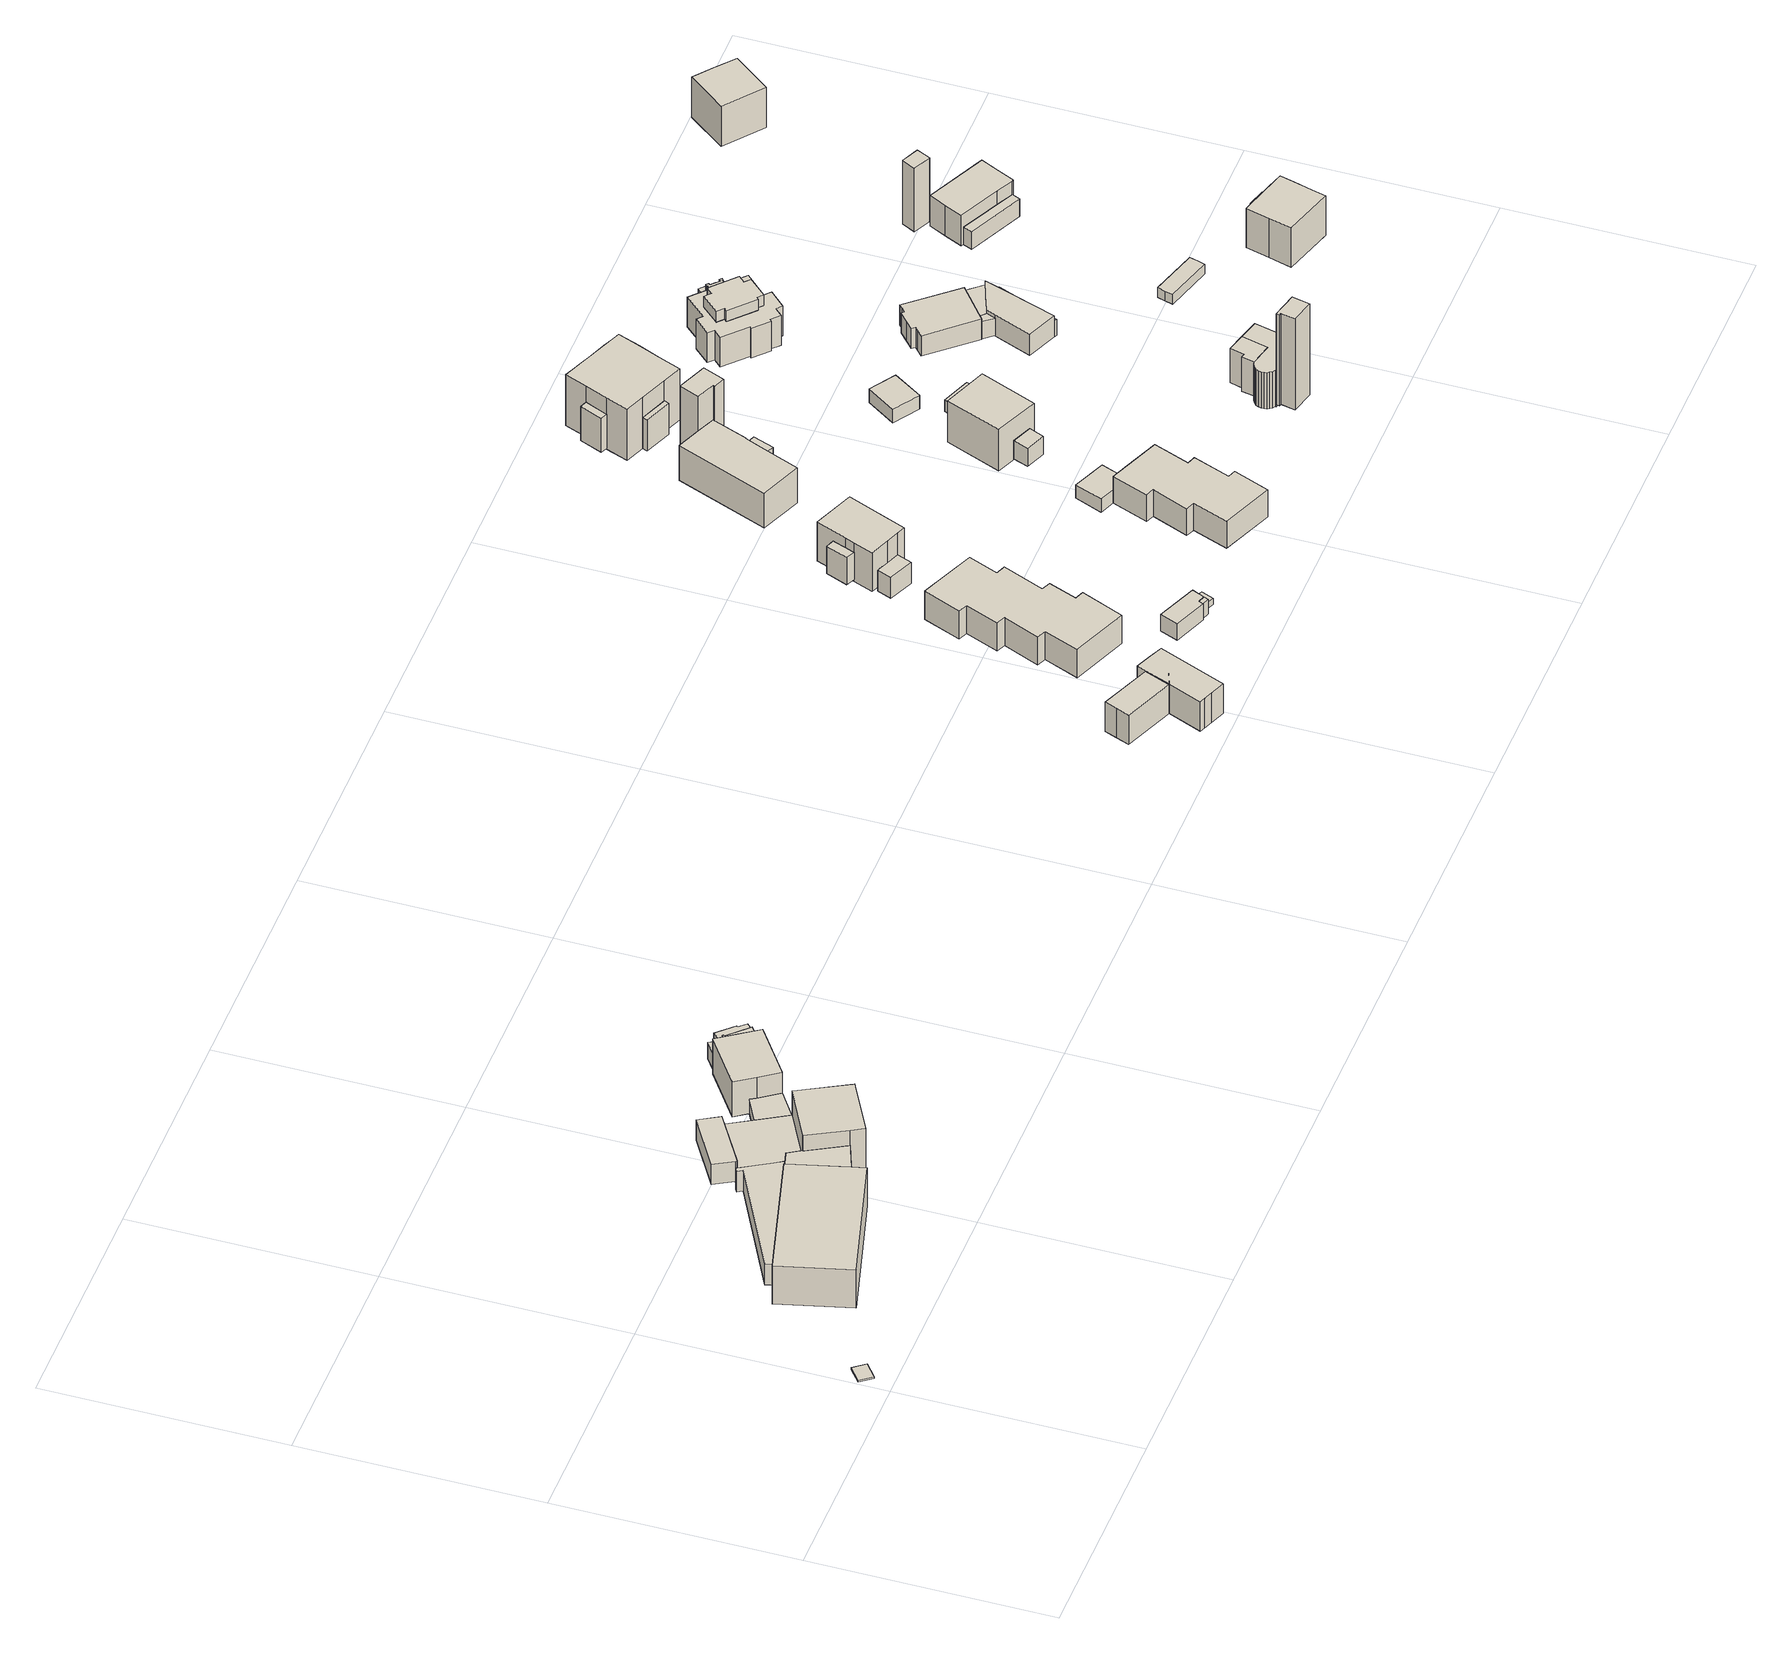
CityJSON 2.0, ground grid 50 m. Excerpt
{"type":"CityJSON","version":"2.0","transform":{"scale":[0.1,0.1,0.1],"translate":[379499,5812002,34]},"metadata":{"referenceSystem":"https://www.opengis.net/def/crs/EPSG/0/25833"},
"CityObjects":{
"building1":{"type":"Building","attributes":{"Gemeindeschluessel":"11000006","BezugspunktDach":"2200","function":"31001_2080","measuredHeight":0.414,"storeysAboveGround":1},"address":[{"country":"Germany","locality":"Berlin","thoroughfareNumber":"136 (5)","thoroughfareName":"Fischerhüttenstraße"}],"geometry":[{"type":"Solid","lod":"1","boundaries":[[[[0,1,2,3]],[[4,5,6,7]],[[4,7,3,2]],[[5,4,2,1]],[[6,5,1,0]],[[7,6,0,3]]]]}]},
"building2":{"type":"Building","attributes":{"name":"Alte Fischerhütte","Gemeindeschluessel":"11000006","function":"31001_2081"},"address":[{"country":"Germany","locality":"Berlin","thoroughfareNumber":"136","thoroughfareName":"Fischerhüttenstraße"}],"children":["building2-1","building2-2","building2-3","building2-4"]},
"building2-1":{"type":"BuildingPart","attributes":{"BezugspunktDach":"2200","measuredHeight":10.01,"storeysAboveGround":2},"parents":["building2"],"geometry":[{"type":"MultiSurface","lod":"1","boundaries":[[[8,9,10,11,12,13]],[[14,15,16,17,18,19]],[[14,19,13,12]],[[15,14,20,21,22,23,12,11]],[[16,15,24,21,25,26,27,11,10]],[[17,16,10,9]],[[18,17,9,8]],[[19,18,8,13]],[[23,22,21,20]],[[27,26,25,21,24]]]}]},
"building2-2":{"type":"BuildingPart","attributes":{"BezugspunktDach":"2200","measuredHeight":5.17,"storeysAboveGround":2},"parents":["building2"],"geometry":[{"type":"Solid","lod":"1","boundaries":[[[[23,22,28,29,30,31,32,33,34,35]],[[36,37,38,39,40,41,42,21,20,43]],[[36,43,35,34]],[[37,36,34,33]],[[38,37,33,32]],[[39,38,32,31]],[[40,39,31,30]],[[41,40,30,29]],[[43,20,23,35]],[[42,41,29,28]],[[42,28,22,21]],[[21,22,23,20]]]]}]},
"building2-3":{"type":"BuildingPart","attributes":{"BezugspunktDach":"2200","measuredHeight":7.53,"storeysAboveGround":2},"parents":["building2"],"geometry":[{"type":"MultiSurface","lod":"1","boundaries":[[[26,44,45,46,47,48,27]],[[42,41,49,50,51,25,21]],[[52,28,22,21,27,48]],[[29,28,53,48,47]],[[49,41,47,46]],[[50,49,54,49,50,55]],[[51,50,51,44]],[[25,51,44,26]],[[42,21,22,28,52]],[[41,42,53,28,29]],[[55,50,49,54,46,45]],[[45,44,51,50]],[[21,25,26,27]]]}]},
"building2-4":{"type":"BuildingPart","attributes":{"BezugspunktDach":"2200","measuredHeight":12.27,"storeysAboveGround":2},"parents":["building2"],"geometry":[{"type":"MultiSurface","lod":"1","boundaries":[[[56,57,58,59,60,61,62,63]],[[49,64,65,66,67,68,51,50]],[[46,45,63,62]],[[64,49,62,61]],[[65,64,61,60]],[[66,65,60,59]],[[67,66,59,58]],[[68,67,58,57]],[[51,68,57,56]],[[45,44,69,56,63]],[[70,49,50,71,45,46]],[[50,51,69,44,45]]]}]},
"building3":{"type":"Building","attributes":{"Gemeindeschluessel":"11000006","BezugspunktDach":"2200","function":"31001_2463","measuredHeight":4.97,"storeysAboveGround":1},"address":[{"country":"Germany","locality":"Berlin","thoroughfareNumber":"136 (3)","thoroughfareName":"Fischerhüttenstraße"}],"geometry":[{"type":"Solid","lod":"1","boundaries":[[[[72,73,74,75,76]],[[77,78,79,80,81]],[[77,81,76,75]],[[78,77,75,74]],[[79,78,74,73]],[[80,79,73,72]],[[81,80,72,76]]]]}]},
"building4":{"type":"Building","attributes":{"Gemeindeschluessel":"11000006","function":"31001_2081"},"address":[{"country":"Germany","locality":"Berlin","thoroughfareNumber":"136 (2)","thoroughfareName":"Fischerhüttenstraße"}],"children":["building4-1","building4-2","building4-3","building4-4"]},
"building4-1":{"type":"BuildingPart","attributes":{"BezugspunktDach":"2200","measuredHeight":9.28,"storeysAboveGround":2},"parents":["building4"],"geometry":[{"type":"MultiSurface","lod":"1","boundaries":[[[82,83,84,85,86,87,88]],[[89,90,91,92,93,94,95]],[[89,95,88,87]],[[96,97,87,86]],[[90,89,98,99]],[[100,101,96,86,85]],[[91,90,99,102]],[[92,91,85,84]],[[93,92,84,83]],[[103,104,83,82]],[[95,105,106,103,94,82,88]],[[99,98,97,96]],[[102,99,96,101,100]],[[94,93,104,103]],[[94,103,106,105]]]}]},
"building4-2":{"type":"BuildingPart","attributes":{"BezugspunktDach":"2200","measuredHeight":4.69,"storeysAboveGround":2},"parents":["building4"],"geometry":[{"type":"MultiSurface","lod":"1","boundaries":[[[107,108,109,110,111,112]],[[113,114,115,116,117,118]],[[113,118,112,111]],[[114,113,111,110]],[[119,120,110,109]],[[116,115,109,108]],[[117,116,108,107]],[[118,117,107,112]],[[115,114,120,119]]]}]},
"building4-3":{"type":"BuildingPart","attributes":{"BezugspunktDach":"2200","measuredHeight":3.62,"storeysAboveGround":2},"parents":["building4"],"geometry":[{"type":"MultiSurface","lod":"1","boundaries":[[[119,121,104,106,120]],[[105,93,122,115,114]],[[105,114,120,106]],[[122,93,104,121]],[[115,122,121,119]],[[93,94,103,104,123]],[[105,106,103,94]],[[114,115,119,120]]]}]},
"building4-4":{"type":"BuildingPart","attributes":{"BezugspunktDach":"2200","measuredHeight":4.06,"storeysAboveGround":2},"parents":["building4"],"geometry":[{"type":"MultiSurface","lod":"1","boundaries":[[[101,124,125,126,127,128,129,97]],[[130,131,132,133,134,135,102,98]],[[130,98,97,129]],[[131,130,129,128]],[[132,131,128,127]],[[133,132,127,126]],[[134,133,126,125]],[[135,134,125,124]],[[102,135,124,101]],[[99,96,97,98]],[[102,101,96,99]]]}]},
"building5":{"type":"Building","attributes":{"Gemeindeschluessel":"11000006","BezugspunktDach":"2200","function":"31001_2463","measuredHeight":2.34,"storeysAboveGround":1},"address":[{"country":"Germany","locality":"Berlin","thoroughfareNumber":"136 (1)","thoroughfareName":"Fischerhüttenstraße"}],"geometry":[{"type":"Solid","lod":"1","boundaries":[[[[136,137,138,139,140,141,142,143,144,145]],[[146,147,148,149,150,151,152,153,154,155]],[[146,155,145,144]],[[147,146,144,143]],[[148,147,143,142]],[[149,148,142,141]],[[150,149,141,140]],[[151,150,140,139]],[[152,151,139,138]],[[153,152,138,137]],[[154,153,137,136]],[[155,154,136,145]]]]}]},
"building6":{"type":"Building","attributes":{"Gemeindeschluessel":"11000006","function":"31001_1010"},"address":[{"country":"Germany","locality":"Berlin","thoroughfareNumber":"39","thoroughfareName":"Elvirasteig"}],"children":["building6-1","building6-2"]},
"building6-1":{"type":"BuildingPart","attributes":{"BezugspunktDach":"2200","measuredHeight":8.63,"storeysAboveGround":2},"parents":["building6"],"geometry":[{"type":"Solid","lod":"1","boundaries":[[[[156,157,158,159,160,161,162,163,164,165]],[[166,167,168,169,170,171,172,173,174,175]],[[166,175,165,164]],[[167,166,164,163]],[[168,167,163,162]],[[169,168,162,161]],[[170,169,161,160]],[[171,170,160,159]],[[172,171,159,158]],[[173,172,158,157]],[[174,173,157,156]],[[175,174,156,165]]]]}]},
"building6-2":{"type":"BuildingPart","attributes":{"BezugspunktDach":"2200","measuredHeight":8.43,"storeysAboveGround":2},"parents":["building6"],"geometry":[{"type":"Solid","lod":"1","boundaries":[[[[176,177,178,179,180,181]],[[182,183,168,184,167,185]],[[182,185,181,180]],[[183,182,180,179]],[[168,183,179,178]],[[184,168,178,177]],[[167,184,177,176]],[[185,167,176,181]]]]}]},
"building7":{"type":"Building","attributes":{"Gemeindeschluessel":"11000006","BezugspunktDach":"2200","function":"31001_1010","measuredHeight":6.96,"storeysAboveGround":2},"address":[{"country":"Germany","locality":"Berlin","thoroughfareNumber":"41, 41A","thoroughfareName":"Elvirasteig"}],"geometry":[{"type":"Solid","lod":"1","boundaries":[[[[186,187,188,189,190,191,192,193,194,195,196,197,198,199,200,201]],[[202,203,204,205,206,207,208,209,210,211,212,213,214,215,216,217]],[[202,217,201,200]],[[203,202,200,199]],[[204,203,199,198]],[[205,204,198,197]],[[206,205,197,196]],[[207,206,196,195]],[[208,207,195,194]],[[209,208,194,193]],[[210,209,193,192]],[[211,210,192,191]],[[212,211,191,190]],[[213,212,190,189]],[[214,213,189,188]],[[215,214,188,187]],[[216,215,187,186]],[[217,216,186,201]]]]}]},
"building8":{"type":"Building","attributes":{"Gemeindeschluessel":"11000006","BezugspunktDach":"2200","function":"31001_2460","measuredHeight":3.94,"storeysAboveGround":1},"address":[{"country":"Germany","locality":"Berlin","thoroughfareNumber":"19 (1)","thoroughfareName":"Schillerstraße"}],"geometry":[{"type":"Solid","lod":"1","boundaries":[[[[218,219,220,221,222,223]],[[224,225,226,227,228,229]],[[224,229,223,222]],[[225,224,222,221]],[[226,225,221,220]],[[227,226,220,219]],[[228,227,219,218]],[[229,228,218,223]]]]}]},
"building9":{"type":"Building","attributes":{"Gemeindeschluessel":"11000006","BezugspunktDach":"2200","function":"51009_1610","measuredHeight":3.6,"storeysAboveGround":0},"address":[{"country":"Germany","locality":"Berlin"}],"geometry":[{"type":"Solid","lod":"1","boundaries":[[[[230,220,219,218]],[[231,232,233,234]],[[231,234,218,219]],[[232,231,219,220]],[[233,232,220,230]],[[234,233,230,218]]]]}]},
"building10":{"type":"Building","attributes":{"Gemeindeschluessel":"11000006","BezugspunktDach":"2200","function":"31001_1000","measuredHeight":1.55,"storeysAboveGround":1},"address":[{"country":"Germany","locality":"Berlin","thoroughfareNumber":"19 (2)","thoroughfareName":"Schillerstraße"}],"geometry":[{"type":"Solid","lod":"1","boundaries":[[[[235,236,237,238]],[[239,240,241,232]],[[239,232,238,237]],[[240,239,237,236]],[[241,240,236,235]],[[232,241,235,238]]]]}]},
"building11":{"type":"Building","attributes":{"Gemeindeschluessel":"11000006","BezugspunktDach":"2200","function":"31001_2463","measuredHeight":5.23,"storeysAboveGround":1},"address":[{"country":"Germany","locality":"Berlin","thoroughfareNumber":"45 (1)","thoroughfareName":"Elvirasteig"}],"geometry":[{"type":"Solid","lod":"1","boundaries":[[[[242,243,244,245]],[[246,247,248,249]],[[246,249,245,244]],[[247,246,244,243]],[[248,247,243,242]],[[249,248,242,245]]]]}]},
"building12":{"type":"Building","attributes":{"Gemeindeschluessel":"11000006","function":"31001_1010"},"address":[{"country":"Germany","locality":"Berlin","thoroughfareNumber":"45","thoroughfareName":"Elvirasteig"}],"children":["building12-1","building12-2","building12-3"]},
"building12-1":{"type":"BuildingPart","attributes":{"BezugspunktDach":"2200","measuredHeight":11.72,"storeysAboveGround":3},"parents":["building12"],"geometry":[{"type":"MultiSurface","lod":"1","boundaries":[[[250,251,252,253,254,255,256,257]],[[258,259,260,261,262,263,264,265]],[[258,265,257,256]],[[266,267,256,255]],[[259,258,268,269]],[[260,259,269,270,271,266,255,254]],[[261,260,254,253]],[[262,261,253,252],[272,273,274,275]],[[263,262,252,251]],[[264,263,251,250]],[[265,264,250,257]],[[269,268,267,266]],[[266,271,270,269]],[[274,273,272,275]]]}]},
"building12-2":{"type":"BuildingPart","attributes":{"BezugspunktDach":"2200","measuredHeight":4.1,"storeysAboveGround":3},"parents":["building12"],"geometry":[{"type":"Solid","lod":"1","boundaries":[[[[276,277,275,274]],[[272,278,279,273]],[[278,272,275,277]],[[279,278,277,276]],[[273,279,276,274]],[[272,273,274,275]]]]}]},
"building12-3":{"type":"BuildingPart","attributes":{"BezugspunktDach":"2200","measuredHeight":6.73,"storeysAboveGround":3},"parents":["building12"],"geometry":[{"type":"MultiSurface","lod":"1","boundaries":[[[267,271,280,281]],[[282,270,268,283]],[[282,283,281,280]],[[270,282,280,271]],[[283,268,267,281]],[[268,269,266,267]],[[270,271,266,269]]]}]},
"building13":{"type":"Building","attributes":{"Gemeindeschluessel":"11000006","BezugspunktDach":"2200","function":"31001_1010","measuredHeight":6.58,"storeysAboveGround":2},"address":[{"country":"Germany","locality":"Berlin","thoroughfareNumber":"43, 43A, 43B","thoroughfareName":"Elvirasteig"}],"geometry":[{"type":"Solid","lod":"1","boundaries":[[[[284,285,286,287,288,289,290,291,292,293,294,295,296]],[[297,298,299,300,301,302,303,304,305,306,307,308,309]],[[297,309,296,295]],[[298,297,295,294]],[[299,298,294,293]],[[300,299,293,292]],[[301,300,292,291]],[[302,301,291,290]],[[303,302,290,289]],[[304,303,289,288]],[[305,304,288,287]],[[306,305,287,286]],[[307,306,286,285]],[[308,307,285,284]],[[309,308,284,296]]]]}]},
"building14":{"type":"Building","attributes":{"Gemeindeschluessel":"11000006","BezugspunktDach":"2200","function":"31001_2463","measuredHeight":3.29,"storeysAboveGround":1},"address":[{"country":"Germany","locality":"Berlin","thoroughfareNumber":"43 (1)","thoroughfareName":"Elvirasteig"}],"geometry":[{"type":"Solid","lod":"1","boundaries":[[[[310,311,312,313,314]],[[315,316,302,301,317]],[[315,317,314,313]],[[316,315,313,312]],[[302,316,312,311]],[[301,302,311,310]],[[317,301,310,314]]]]}]},
"building15":{"type":"Building","attributes":{"Gemeindeschluessel":"11000006","function":"31001_1120"},"address":[{"country":"Germany","locality":"Berlin","thoroughfareNumber":"47, 49","thoroughfareName":"Elvirasteig"}],"children":["building15-1","building15-2"]},
"building15-1":{"type":"BuildingPart","attributes":{"BezugspunktDach":"2200","measuredHeight":9.95,"storeysAboveGround":2},"parents":["building15"],"geometry":[{"type":"MultiSurface","lod":"1","boundaries":[[[318,319,320,321,322,323,324,325,326]],[[327,328,329,330,331,332,333,334,335]],[[327,335,326,325]],[[328,327,325,324]],[[329,328,324,323]],[[330,329,323,322]],[[331,330,322,321]],[[332,331,321,320]],[[336,337,320,319]],[[334,333,319,318]],[[335,334,318,326]],[[333,332,337,336]]]}]},
"building15-2":{"type":"BuildingPart","attributes":{"BezugspunktDach":"2200","measuredHeight":7.36,"storeysAboveGround":2},"parents":["building15"],"geometry":[{"type":"Solid","lod":"1","boundaries":[[[[338,339,340,337,336]],[[332,331,341,342,333]],[[331,332,337,340]],[[341,331,340,339]],[[342,341,339,338]],[[333,342,338,336]],[[332,333,336,337]]]]}]},
"building16":{"type":"Building","attributes":{"Gemeindeschluessel":"11000006","BezugspunktDach":"2200","function":"31001_2463","measuredHeight":17.07,"storeysAboveGround":1},"address":[{"country":"Germany","locality":"Berlin","thoroughfareNumber":"47 (1)","thoroughfareName":"Elvirasteig"}],"geometry":[{"type":"Solid","lod":"1","boundaries":[[[[343,344,345,346,347,348]],[[349,350,351,352,353,354]],[[349,354,348,347]],[[350,349,347,346]],[[351,350,346,345]],[[352,351,345,344]],[[353,352,344,343]],[[354,353,343,348]]]]}]},
"building17":{"type":"Building","attributes":{"Gemeindeschluessel":"11000006","function":"31001_1010"},"address":[{"country":"Germany","locality":"Berlin","thoroughfareNumber":"45A","thoroughfareName":"Elvirasteig"}],"children":["building17-1","building17-2"]},
"building17-1":{"type":"BuildingPart","attributes":{"BezugspunktDach":"2200","measuredHeight":12.72,"storeysAboveGround":3},"parents":["building17"],"geometry":[{"type":"Solid","lod":"1","boundaries":[[[[355,356,357,358,359]],[[360,361,362,363,364]],[[360,364,359,358]],[[361,360,358,357]],[[362,361,357,356]],[[363,362,356,355]],[[364,363,355,359],[365,366,367,368]],[[367,366,365,368]]]]}]},
"building17-2":{"type":"BuildingPart","attributes":{"BezugspunktDach":"2200","measuredHeight":4.54,"storeysAboveGround":3},"parents":["building17"],"geometry":[{"type":"Solid","lod":"1","boundaries":[[[[369,368,367,370]],[[366,365,371,372]],[[366,372,370,367]],[[371,365,368,369]],[[372,371,369,370]],[[365,366,367,368]]]]}]},
"building18":{"type":"Building","attributes":{"Gemeindeschluessel":"11000006","function":"31001_1010"},"address":[{"country":"Germany","locality":"Berlin","thoroughfareNumber":"51","thoroughfareName":"Elvirasteig"}],"children":["building18-1","building18-2","building18-3","building18-4","building18-5","building18-6"]},
"building18-1":{"type":"BuildingPart","attributes":{"BezugspunktDach":"2200","measuredHeight":13.2,"storeysAboveGround":3},"parents":["building18"],"geometry":[{"type":"MultiSurface","lod":"1","boundaries":[[[373,374,375,376,377,378,379,380,381,382,383,384,385,386,387,388]],[[389,390,391,392,393,394,395,396,397,398,399,400,401,402,403,404]],[[389,404,388,387]],[[405,406,387,386]],[[390,389,407,408]],[[391,390,386,385]],[[392,391,385,384]],[[409,410,411,412,413,393,392,384,383]],[[394,393,383,382]],[[395,394,382,381]],[[396,395,381,380]],[[397,396,414,415,416,417,418,380,379]],[[398,397,379,378]],[[399,398,378,377]],[[400,399,377,376],[419,420,421,422]],[[401,400,376,375]],[[402,401,375,374]],[[403,423,424,374,373]],[[404,403,373,388]],[[408,407,406,405]],[[413,412,411,410,409]],[[418,417,416,415,414]],[[421,420,419,422]],[[402,424,423,403]]]}]},
"building18-2":{"type":"BuildingPart","attributes":{"BezugspunktDach":"2200","measuredHeight":7.63,"storeysAboveGround":3},"parents":["building18"],"geometry":[{"type":"MultiSurface","lod":"1","boundaries":[[[425,424,423,426]],[[403,402,427,428]],[[403,428,426,423]],[[403,423,403,402]],[[427,402,424,425]],[[428,427,425,426]],[[402,403,423,424,429]]]}]},
"building18-3":{"type":"BuildingPart","attributes":{"BezugspunktDach":"2200","measuredHeight":6.41,"storeysAboveGround":3},"parents":["building18"],"geometry":[{"type":"MultiSurface","lod":"1","boundaries":[[[430,431,422,421]],[[419,432,433,420]],[[432,419,422,431]],[[433,432,431,430]],[[420,433,430,421]],[[420,434,421,422,419]]]}]},
"building18-4":{"type":"BuildingPart","attributes":{"BezugspunktDach":"2200","measuredHeight":8.23,"storeysAboveGround":3},"parents":["building18"],"geometry":[{"type":"Solid","lod":"1","boundaries":[[[[417,435,436,418]],[[437,438,416,415]],[[437,415,418,436]],[[438,437,436,435]],[[416,438,435,417]],[[415,416,417,418]]]]}]},
"building18-5":{"type":"BuildingPart","attributes":{"BezugspunktDach":"2200","measuredHeight":8.93,"storeysAboveGround":3},"parents":["building18"],"geometry":[{"type":"Solid","lod":"1","boundaries":[[[[409,439,440,410]],[[441,442,412,411]],[[441,411,410,440]],[[442,441,440,439]],[[412,442,439,409]],[[411,412,409,410]]]]}]},
"building18-6":{"type":"BuildingPart","attributes":{"BezugspunktDach":"2200","measuredHeight":8.41,"storeysAboveGround":3},"parents":["building18"],"geometry":[{"type":"MultiSurface","lod":"1","boundaries":[[[406,405,443,444]],[[445,408,407,446]],[[445,446,444,443]],[[408,445,443,405]],[[446,407,406,444]],[[407,408,447,405,406]]]}]},
"building19":{"type":"Building","attributes":{"Gemeindeschluessel":"11000006","BezugspunktDach":"2200","function":"31001_2463","measuredHeight":2.86,"storeysAboveGround":1},"address":[{"country":"Germany","locality":"Berlin","thoroughfareNumber":"45A (1)","thoroughfareName":"Elvirasteig"}],"geometry":[{"type":"Solid","lod":"1","boundaries":[[[[448,449,450,451,452,453]],[[454,455,456,362,361,457]],[[454,457,453,452]],[[455,454,452,451]],[[456,455,451,450]],[[362,456,450,449]],[[361,362,449,448]],[[457,361,448,453]]]]}]},
"building20":{"type":"Building","attributes":{"Gemeindeschluessel":"11000006","BezugspunktDach":"2200","function":"31001_2463","measuredHeight":4.11,"storeysAboveGround":1},"address":[{"country":"Germany","locality":"Berlin","thoroughfareNumber":"45B (1)","thoroughfareName":"Elvirasteig"}],"geometry":[{"type":"Solid","lod":"1","boundaries":[[[[458,459,460,461]],[[462,463,464,465]],[[462,465,461,460]],[[463,462,460,459]],[[464,463,459,458]],[[465,464,458,461]]]]}]},
"building21":{"type":"Building","attributes":{"Gemeindeschluessel":"11000006","BezugspunktDach":"2200","function":"51009_1610","measuredHeight":3.13,"storeysAboveGround":0},"address":[{"country":"Germany","locality":"Berlin"}],"geometry":[{"type":"Solid","lod":"1","boundaries":[[[[466,467,468,469]],[[470,471,472,473]],[[470,473,469,468]],[[471,470,468,467]],[[472,471,467,466]],[[473,472,466,469]]]]}]},
"building22":{"type":"Building","attributes":{"Gemeindeschluessel":"11000006","function":"31001_1010"},"address":[{"country":"Germany","locality":"Berlin","thoroughfareNumber":"10A","thoroughfareName":"Klopstockstraße"}],"children":["building22-1","building22-2","building22-3"]},
"building22-1":{"type":"BuildingPart","attributes":{"BezugspunktDach":"2200","measuredHeight":8.45,"storeysAboveGround":3},"parents":["building22"],"geometry":[{"type":"Solid","lod":"1","boundaries":[[[[474,475,476,477,478,479]],[[480,481,482,483,484,485]],[[480,485,479,478]],[[481,480,478,477]],[[482,481,477,476]],[[483,482,476,475]],[[484,483,475,474]],[[485,484,474,479]]]]}]},
"building22-2":{"type":"BuildingPart","attributes":{"BezugspunktDach":"2200","measuredHeight":22.42,"storeysAboveGround":3},"parents":["building22"],"geometry":[{"type":"MultiSurface","lod":"1","boundaries":[[[486,487,488,489,490,491]],[[492,493,494,495,496,497]],[[492,497,491,490]],[[493,492,490,489]],[[494,493,489,488]],[[495,498,499,500,488,487]],[[496,495,487,486]],[[497,496,486,491]],[[494,500,499,498,495]]]}]},
"building22-3":{"type":"BuildingPart","attributes":{"BezugspunktDach":"2200","measuredHeight":8.89,"storeysAboveGround":3},"parents":["building22"],"geometry":[{"type":"MultiSurface","lod":"1","boundaries":[[[501,502,503,504,505,499,498,506,507,508,475,474,479,509,510,511,512,513,514]],[[515,516,517,518,519,520,521,522,523,524,525,526,527,528,529,530,531,532,533]],[[515,533,514,513]],[[516,515,513,512]],[[517,516,512,511]],[[518,517,511,510]],[[519,518,510,509]],[[520,519,509,479]],[[521,520,485,484]],[[522,521,484,483]],[[523,522,475,508]],[[524,523,508,507]],[[525,524,507,506]],[[526,525,506,498]],[[527,526,495,494]],[[528,527,499,505]],[[529,528,505,504]],[[530,529,504,503]],[[531,530,503,502]],[[532,531,502,501]],[[533,532,501,514]],[[484,485,479,474]],[[483,484,474,475]],[[494,495,498,499]]]}]},
"building23":{"type":"Building","attributes":{"Gemeindeschluessel":"11000006","function":"31001_1010"},"address":[{"country":"Germany","locality":"Berlin","thoroughfareNumber":"53","thoroughfareName":"Elvirasteig"}],"children":["building23-1","building23-2"]},
"building23-1":{"type":"BuildingPart","attributes":{"BezugspunktDach":"2200","measuredHeight":10.74,"storeysAboveGround":3},"parents":["building23"],"geometry":[{"type":"MultiSurface","lod":"1","boundaries":[[[534,535,536,537,538,539,540,541,542,543,544,545]],[[546,547,548,549,550,551,552,553,554,555,556,557]],[[546,558,559,545,544]],[[560,558,544,543]],[[561,560,547,543,542]],[[562,563,561,542,541]],[[550,564,563,549,541,540]],[[565,564,540,539]],[[552,566,565,539,538]],[[567,566,538,537]],[[568,567,537,536]],[[555,569,568,536,535]],[[570,569,555,535,534]],[[557,559,570,556,534,545]],[[557,559,558,546]],[[547,546,558,560]],[[548,547,560,561]],[[549,548,561,563,562]],[[549,563,564,550]],[[551,550,564,565]],[[551,565,566,552]],[[553,552,566,567]],[[554,553,567,568]],[[554,568,569,555]],[[556,555,569,570]],[[556,570,559,557]]]}]},
"building23-2":{"type":"BuildingPart","attributes":{"BezugspunktDach":"2200","measuredHeight":7.28,"storeysAboveGround":3},"parents":["building23"],"geometry":[{"type":"MultiSurface","lod":"1","boundaries":[[[571,572,573,574,575,576,577,578,579,580,581,582,583,584,585,586,587,588,589,590,591,592,593,594,595,596,597,598,599,600],[558,560,561,563,564,565,566,567,568,569,570,559]],[[601,602,603,604,605,606,607,608,609,610,611,612,613,614,615,616,617,618,619,620,621,622,623,624,625,626,627,628,629,630],[631,632,633,634,635,636,637,638,639,640,641,642]],[[601,630,600,599]],[[602,601,599,598]],[[603,602,598,597]],[[604,603,597,596]],[[605,604,596,595]],[[606,605,595,594]],[[607,606,594,593]],[[608,607,593,592]],[[609,608,592,591]],[[610,609,591,590]],[[611,610,590,589]],[[612,611,589,588]],[[613,612,588,587]],[[614,613,587,586]],[[615,614,586,585]],[[616,615,585,584]],[[617,616,584,583]],[[618,617,583,582]],[[619,618,582,581]],[[620,619,581,580]],[[621,620,580,579]],[[622,621,579,578]],[[623,622,578,577]],[[624,623,577,576]],[[625,624,576,575]],[[626,625,575,574]],[[627,626,574,573]],[[628,627,573,572]],[[629,628,572,571]],[[630,629,571,600]],[[631,642,557,556]],[[632,631,570,556,555,569]],[[633,632,555,554,568]],[[634,633,643,554,553]],[[635,634,553,552]],[[636,635,644,552,551,565]],[[637,636,565,551,550]],[[638,637,645,550,549,563]],[[639,638,563,549,548,561]],[[640,639,646,548,547,560]],[[641,640,547,546]],[[642,641,546,557]],[[556,557,559,570]],[[569,555,556,570]],[[569,568,554,555]],[[553,554,643,568,567]],[[552,553,567,566]],[[566,565,551,552,644]],[[550,551,565,564]],[[564,563,549,550,645]],[[561,548,549,563]],[[561,560,547,548,646]],[[546,547,560,558]],[[557,546,558,559,647]]]}]},
"building24":{"type":"Building","attributes":{"Gemeindeschluessel":"11000006","BezugspunktDach":"2200","function":"51009_1610","measuredHeight":4.28,"storeysAboveGround":0},"address":[{"country":"Germany","locality":"Berlin"}],"geometry":[{"type":"Solid","lod":"1","boundaries":[[[[648,649,650,651]],[[652,653,654,655]],[[652,655,651,650]],[[653,652,650,649]],[[654,653,649,648]],[[655,654,648,651]]]]}]},
"building25":{"type":"Building","attributes":{"Gemeindeschluessel":"11000006","function":"31001_1010"},"address":[{"country":"Germany","locality":"Berlin","thoroughfareNumber":"45B","thoroughfareName":"Elvirasteig"}],"children":["building25-1","building25-2","building25-3","building25-4"]},
"building25-1":{"type":"BuildingPart","attributes":{"BezugspunktDach":"2200","measuredHeight":6.16,"storeysAboveGround":2},"parents":["building25"],"geometry":[{"type":"MultiSurface","lod":"1","boundaries":[[[656,657,658,659,660,661,662,663,664,665,666,667,668]],[[669,670,671,672,673,674,675,676,677,678,679,680,681]],[[669,681,668,667]],[[670,669,667,666]],[[671,670,666,665]],[[672,671,665,664]],[[673,672,664,663]],[[674,673,663,662]],[[675,674,662,661]],[[676,675,661,660]],[[677,676,660,659]],[[682,683,677,659,658]],[[684,682,678,658,657]],[[680,679,657,656]],[[681,680,656,668]],[[678,677,683,682]],[[679,678,682,684]]]}]},
"building25-2":{"type":"BuildingPart","attributes":{"BezugspunktDach":"2200","measuredHeight":6.09,"storeysAboveGround":2},"parents":["building25"],"geometry":[{"type":"MultiSurface","lod":"1","boundaries":[[[685,686,687,688,689,690,691]],[[692,693,694,695,696,697,698]],[[692,698,691,690]],[[693,692,690,689]],[[699,700,689,688]],[[701,702,699,694,688,687]],[[696,695,687,686]],[[697,703,704,686,685]],[[698,697,685,691]],[[694,693,700,699]],[[695,694,699,702,701]],[[704,703,697,696]]]}]},
"building25-3":{"type":"BuildingPart","attributes":{"BezugspunktDach":"2200","measuredHeight":4.29,"storeysAboveGround":2},"parents":["building25"],"geometry":[{"type":"MultiSurface","lod":"1","boundaries":[[[700,702,683,684]],[[677,695,693,679]],[[695,677,683,702]],[[679,693,700,684]],[[677,678,682,683]],[[682,678,679,684]],[[700,693,694,699]],[[695,702,699,694]]]}]},
"building25-4":{"type":"BuildingPart","attributes":{"BezugspunktDach":"2200","measuredHeight":3.86,"storeysAboveGround":2},"parents":["building25"],"geometry":[{"type":"Solid","lod":"1","boundaries":[[[[705,706,704,703]],[[696,707,708,697]],[[707,696,704,706]],[[708,707,706,705]],[[697,708,705,703]],[[704,696,697,703]]]]}]},
"building26":{"type":"Building","attributes":{"Gemeindeschluessel":"11000006","BezugspunktDach":"2200","function":"51009_1610","measuredHeight":3.86,"storeysAboveGround":0},"address":[{"country":"Germany","locality":"Berlin"}],"geometry":[{"type":"Solid","lod":"1","boundaries":[[[[709,710,711,712,713,714,715,716,717,718,719,720,721,722,723,724]],[[725,726,727,728,729,730,731,732,733,734,735,736,737,738,739,740]],[[725,740,724,723]],[[726,725,723,722]],[[727,726,722,721]],[[728,727,721,720]],[[729,728,720,719]],[[730,729,719,718]],[[731,730,718,717]],[[732,731,717,716]],[[733,732,716,715]],[[734,733,715,714]],[[735,734,714,713]],[[736,735,713,712]],[[737,736,712,711]],[[738,737,711,710]],[[739,738,710,709]],[[740,739,709,724]]]]}]},
"building27":{"type":"Building","attributes":{"Gemeindeschluessel":"11000006","BezugspunktDach":"2200","function":"31001_2460","measuredHeight":2.98,"storeysAboveGround":1},"address":[{"country":"Germany","locality":"Berlin","thoroughfareNumber":"8 (1)","thoroughfareName":"Klopstockstraße"}],"geometry":[{"type":"Solid","lod":"1","boundaries":[[[[741,742,743,744,745,746]],[[747,748,749,750,751,752]],[[747,752,746,745]],[[748,747,745,744]],[[749,748,744,743]],[[750,749,743,742]],[[751,750,742,741]],[[752,751,741,746]]]]}]},
"building28":{"type":"Building","attributes":{"Gemeindeschluessel":"11000006","function":"31001_1010"},"address":[{"country":"Germany","locality":"Berlin","thoroughfareNumber":"8","thoroughfareName":"Klopstockstraße"}],"children":["building28-1","building28-2","building28-3"]},
"building28-1":{"type":"BuildingPart","attributes":{"BezugspunktDach":"2200","measuredHeight":11.58,"storeysAboveGround":2},"parents":["building28"],"geometry":[{"type":"MultiSurface","lod":"1","boundaries":[[[753,754,755,756,757,758,759,760,761]],[[762,763,764,765,766,767,768,769,770]],[[762,770,761,760]],[[763,762,760,759]],[[771,772,773,774,764,763,759,758]],[[765,764,758,757],[775,776,771,774]],[[766,765,757,756]],[[767,766,756,755]],[[768,767,755,754],[777,778,779,780]],[[769,768,754,753]],[[770,769,753,761]],[[774,773,772,771]],[[771,776,775,774]],[[779,778,777,780]]]}]},
"building28-2":{"type":"BuildingPart","attributes":{"BezugspunktDach":"2200","measuredHeight":4.76,"storeysAboveGround":2},"parents":["building28"],"geometry":[{"type":"Solid","lod":"1","boundaries":[[[[781,782,780,779]],[[777,783,784,778]],[[783,777,780,782]],[[784,783,782,781]],[[778,784,781,779]],[[778,779,780,777]]]]}]},
"building28-3":{"type":"BuildingPart","attributes":{"BezugspunktDach":"2200","measuredHeight":7.29,"storeysAboveGround":2},"parents":["building28"],"geometry":[{"type":"MultiSurface","lod":"1","boundaries":[[[776,785,786,772]],[[787,788,775,773]],[[787,773,772,786]],[[788,787,786,785]],[[775,788,785,776]],[[773,774,771,772]],[[775,776,771,789,774]]]}]},
"building29":{"type":"Building","attributes":{"Gemeindeschluessel":"11000006","BezugspunktDach":"2200","function":"31001_1000","measuredHeight":15.64,"storeysAboveGround":1},"address":[{"country":"Germany","locality":"Berlin","thoroughfareNumber":"4 (1)","thoroughfareName":"Klopstockstraße"}],"geometry":[{"type":"Solid","lod":"1","boundaries":[[[[790,791,792,793]],[[794,795,796,797]],[[794,797,793,792]],[[795,794,792,791]],[[796,795,791,790]],[[797,796,790,793]]]]}]},
"building30":{"type":"Building","attributes":{"Gemeindeschluessel":"11000006","function":"31001_1010"},"address":[{"country":"Germany","locality":"Berlin","thoroughfareNumber":"4","thoroughfareName":"Klopstockstraße"}],"children":["building30-1","building30-2"]},
"building30-1":{"type":"BuildingPart","attributes":{"BezugspunktDach":"2200","measuredHeight":8.81,"storeysAboveGround":2},"parents":["building30"],"geometry":[{"type":"MultiSurface","lod":"1","boundaries":[[[798,799,800,801,802,803,804,805]],[[806,807,808,809,810,811,812,813]],[[806,813,805,804]],[[807,806,804,803]],[[808,807,803,802]],[[809,808,802,801]],[[810,809,801,800]],[[811,810,800,799]],[[814,815,816,799,798]],[[813,817,818,819,814,798,805]],[[812,811,816,815,814]],[[820,819,818,817]],[[820,812,814,819,821]]]}]},
"building30-2":{"type":"BuildingPart","attributes":{"BezugspunktDach":"2200","measuredHeight":5.79,"storeysAboveGround":2},"parents":["building30"],"geometry":[{"type":"MultiSurface","lod":"1","boundaries":[[[822,815,819,818,823]],[[817,820,811,824,825]],[[817,825,823,818]],[[811,820,819,820,812,811,815]],[[824,811,815,822]],[[825,824,822,823]],[[820,817,818,819]],[[815,811,812,814]],[[814,812,820,819]]]}]},
"building31":{"type":"Building","attributes":{"Gemeindeschluessel":"11000006","BezugspunktDach":"2200","function":"31001_1010","measuredHeight":11.56,"storeysAboveGround":3},"address":[{"country":"Germany","locality":"Berlin","thoroughfareNumber":"120","thoroughfareName":"Fischerhüttenstraße"}],"geometry":[{"type":"Solid","lod":"1","boundaries":[[[[826,827,828,829,830]],[[831,832,833,834,835]],[[831,835,830,829]],[[832,831,829,828]],[[833,832,828,827]],[[834,833,827,826]],[[835,834,826,830]]]]}]}
},
"vertices":[
[26,41,4],[56,65,4],[37,89,4],[7,65,4],[37,89,0],[56,65,0],[26,41,0],[7,65,0],
[186,130,109],[463,203,109],[456,231,109],[424,353,109],[196,294,109],[146,281,109],[196,294,15],[424,353,15],[456,231,15],[463,203,15],[186,130,15],[146,281,15],[196,294,17],[424,353,17],[424,353,68],[196,294,68],[424,353,29],[456,231,17],[456,231,88],[424,353,88],
[474,366,68],[476,367,68],[465,386,68],[429,446,68],[428,448,68],[420,444,68],[426,433,68],[191,311,68],[426,433,17],[420,444,17],[428,448,17],[429,446,17],[465,386,17],[476,367,17],[474,366,17],[191,311,17],
[534,261,88],[492,338,88],[493,339,88],[476,367,88],[474,366,88],[493,339,17],[492,338,17],[534,261,17],[474,366,56],[474,366,36],[493,339,80],[492,338,74],
[534,261,126],[548,235,126],[653,291,126],[659,294,126],[605,396,126],[604,398,126],[493,339,126],[492,338,126],[604,398,17],[605,396,17],[659,294,17],[653,291,17],[548,235,17],[534,261,33],[493,339,57],[492,338,35],
[428,448,85],[429,446,85],[538,513,85],[514,555,85],[405,488,85],[514,555,35],[538,513,35],[429,446,35],[428,448,35],[405,488,35],
[640,478,106],[668,439,106],[770,512,106],[768,516,106],[743,552,106],[716,591,106],[613,518,106],[716,591,20],[743,552,20],[768,516,20],[770,512,20],[668,439,20],[640,478,20],[613,518,20],[743,552,70],[716,591,70],[716,591,30],[743,552,30],[768,516,51],[768,516,70],[768,516,30],[640,478,56],[668,439,56],[632,491,20],[632,491,56],
[465,386,66],[493,339,66],[604,398,66],[569,458,66],[538,513,66],[429,446,66],[538,513,20],[569,458,20],[604,398,20],[493,339,20],[465,386,20],[429,446,20],[604,398,56],[569,458,56],
[605,396,56],[605,396,20],[668,439,25],
[809,546,70],[769,587,70],[771,589,70],[769,591,70],[759,583,70],[742,610,70],[742,610,30],[759,583,30],[769,591,30],[771,589,30],[769,587,30],[809,546,30],
[809,546,45],[819,536,45],[822,539,45],[818,542,45],[842,566,45],[828,581,45],[830,583,45],[797,617,45],[771,589,45],[769,587,45],[771,589,21],[797,617,21],[830,583,21],[828,581,21],[842,566,21],[818,542,21],[822,539,21],[819,536,21],[809,546,21],[769,587,21],
[1881,26,134],[1900,19,134],[1931,7,134],[1988,148,134],[1958,161,134],[1927,174,134],[1919,155,134],[1898,102,134],[1899,102,134],[1870,31,134],[1899,102,61],[1898,102,61],[1919,155,61],[1927,174,61],[1958,161,61],[1988,148,61],[1931,7,61],[1900,19,61],[1881,26,61],[1870,31,61],
[1898,102,133],[1937,117,133],[1919,155,133],[1813,198,133],[1803,172,133],[1792,145,133],[1803,172,61],[1813,198,61],[1937,117,61],[1792,145,61],
[2050,246,136],[2087,335,136],[2068,342,136],[2091,401,136],[2073,409,136],[2108,495,136],[2088,503,136],[2113,565,136],[1997,613,136],[1965,535,136],[1984,527,136],[1956,457,136],[1975,449,136],[1943,374,136],[1962,366,136],[1933,293,136],[1962,366,66],[1943,374,66],[1975,449,66],[1956,457,66],[1984,527,66],[1965,535,66],[1997,613,66],[2113,565,66],[2088,503,66],[2108,495,66],[2073,409,66],[2091,401,66],[2068,342,66],[2087,335,66],[2050,246,66],[1933,293,66],
[2147,120,119],[2151,130,119],[2166,125,119],[2177,151,119],[2093,185,119],[2078,147,119],[2093,185,79],[2177,151,79],[2166,125,79],[2151,130,79],[2147,120,79],[2078,147,79],
[2162,115,119],[2151,130,83],[2166,125,83],[2162,115,83],[2147,120,83],
[2190,115,98],[2201,141,98],[2177,151,98],[2166,125,98],[2177,151,83],[2201,141,83],[2190,115,83],
[2096,673,107],[2108,704,107],[2056,725,107],[2044,695,107],[2056,725,55],[2108,704,55],[2096,673,55],[2044,695,55],
[2082,714,160],[2108,704,160],[2126,697,160],[2176,821,160],[2090,855,160],[2065,791,160],[2057,771,160],[2041,731,160],[2057,771,64],[2065,791,64],[2090,855,64],[2176,821,64],[2126,697,64],[2108,704,64],[2082,714,64],[2041,731,64],[2065,791,136],[2057,771,136],[2057,771,69],[2065,791,69],[2075,818,69],[2075,818,136],[2175,816,71],[2155,769,71],[2155,769,112],[2175,816,112],
[2184,757,112],[2204,804,112],[2204,804,71],[2184,757,71],
[2057,825,136],[2039,780,136],[2057,825,69],[2039,780,69],
[2454,98,150],[2484,173,150],[2467,179,150],[2496,256,150],[2478,262,150],[2507,337,150],[2435,366,150],[2398,381,150],[2369,306,150],[2387,299,150],[2356,223,150],[2374,216,150],[2346,142,150],[2374,216,84],[2356,223,84],[2387,299,84],[2369,306,84],[2398,381,84],[2435,366,84],[2507,337,84],[2478,262,84],[2496,256,84],[2467,179,84],[2484,173,84],[2454,98,84],[2346,142,84],
[2398,381,117],[2435,366,117],[2457,423,117],[2389,451,117],[2366,394,117],[2389,451,84],[2457,423,84],[2366,394,84],
[2227,940,155],[2257,1016,155],[2274,1057,155],[2275,1057,155],[2302,1127,155],[2304,1131,155],[2266,1147,155],[2216,1167,155],[2140,975,155],[2216,1167,69],[2266,1147,69],[2304,1131,69],[2302,1127,69],[2275,1057,69],[2274,1057,69],[2257,1016,69],[2227,940,69],[2140,975,69],[2257,1016,142],[2274,1057,142],
[2281,1006,142],[2297,1049,142],[2275,1057,142],[2297,1049,69],[2281,1006,69],
[2304,1131,240],[2302,1127,240],[2326,1118,240],[2345,1163,240],[2283,1188,240],[2266,1147,240],[2283,1188,70],[2345,1163,70],[2326,1118,70],[2302,1127,70],[2304,1131,70],[2266,1147,70],
[2508,573,184],[2554,688,184],[2555,691,184],[2463,727,184],[2417,611,184],[2463,727,82],[2555,691,82],[2554,688,82],[2508,573,82],[2417,611,82],[2497,578,85],[2455,595,85],[2455,595,130],[2497,578,130],
[2484,547,130],[2443,564,130],[2484,547,85],[2443,564,85],
[2290,1264,184],[2347,1241,184],[2388,1225,184],[2406,1271,184],[2425,1317,184],[2443,1363,184],[2426,1370,184],[2404,1379,184],[2384,1387,184],[2364,1395,184],[2345,1403,184],[2322,1412,184],[2305,1419,184],[2287,1373,184],[2267,1326,184],[2249,1280,184],[2267,1326,58],[2287,1373,58],[2305,1419,58],[2322,1412,58],[2345,1403,58],[2364,1395,58],[2384,1387,58],[2404,1379,58],[2426,1370,58],[2443,1363,58],[2425,1317,58],[2406,1271,58],[2388,1225,58],[2347,1241,58],[2290,1264,58],[2249,1280,58],[2287,1373,144],[2267,1326,144],[2267,1326,60],[2287,1373,60],[2345,1403,154],[2322,1412,154],[2322,1412,65],[2345,1403,65],[2345,1403,112],[2404,1379,139],[2404,1379,67],[2426,1370,67],[2426,1370,150],[2404,1379,150],[2425,1317,68],[2406,1271,68],[2406,1271,132],[2425,1317,132],[2290,1264,135],[2347,1241,135],
[2343,1231,135],[2286,1254,135],[2343,1231,58],[2286,1254,58],[2347,1241,100],
[2421,1265,132],[2439,1311,132],[2439,1311,68],[2421,1265,68],[2406,1271,116],
[2430,1379,150],[2408,1388,150],[2408,1388,67],[2430,1379,67],
[2348,1412,154],[2326,1421,154],[2326,1421,65],[2348,1412,65],
[2272,1379,144],[2253,1332,144],[2272,1379,60],[2253,1332,60],[2287,1373,120],
[2555,691,110],[2554,688,110],[2581,678,110],[2603,737,110],[2543,760,110],[2521,704,110],[2543,760,82],[2603,737,82],[2581,678,82],[2521,704,82],
[2534,806,116],[2573,866,116],[2521,900,116],[2481,840,116],[2521,900,82],[2573,866,82],[2534,806,82],[2481,840,82],
[2384,1387,96],[2389,1401,96],[2370,1409,96],[2364,1395,96],[2370,1409,65],[2389,1401,65],[2384,1387,65],[2364,1395,65],
[2812,220,169],[2825,275,169],[2786,285,169],[2778,255,169],[2770,257,169],[2765,231,169],[2770,257,85],[2778,255,85],[2786,285,85],[2825,275,85],[2812,220,85],[2765,231,85],
[2800,134,310],[2808,171,310],[2754,184,310],[2753,177,310],[2758,176,310],[2751,146,310],[2758,176,86],[2753,177,86],[2754,184,86],[2808,171,86],[2800,134,86],[2751,146,86],[2808,171,169],[2754,184,169],[2754,184,144],
[2743,204,169],[2744,198,169],[2747,194,169],[2750,189,169],[2755,186,169],[2843,162,169],[2860,234,169],[2867,264,169],[2759,230,169],[2754,227,169],[2750,224,169],[2746,220,169],[2744,215,169],[2743,209,169],[2744,215,80],[2746,220,80],[2750,224,80],[2754,227,80],[2759,230,80],[2765,231,80],[2812,220,80],[2825,275,80],[2867,264,80],[2860,234,80],[2843,162,80],[2808,171,80],[2754,184,80],[2755,186,80],[2750,189,80],[2747,194,80],[2744,198,80],[2743,204,80],[2743,209,80],
[2584,1204,175],[2579,1199,175],[2628,1153,175],[2633,1158,175],[2644,1148,175],[2677,1184,175],[2666,1194,175],[2678,1207,175],[2628,1253,175],[2617,1240,175],[2604,1252,175],[2571,1216,175],[2604,1252,77],[2617,1240,77],[2628,1253,77],[2678,1207,77],[2666,1194,77],[2677,1184,77],[2644,1148,77],[2633,1158,77],[2628,1153,77],[2579,1199,77],[2584,1204,77],[2571,1216,77],[2604,1252,149],[2571,1216,149],[2617,1240,149],[2628,1253,149],[2678,1207,107],[2678,1207,149],[2666,1194,149],[2677,1184,149],[2644,1148,149],[2633,1158,149],[2628,1153,149],[2579,1199,149],[2584,1204,149],
[2579,1152,149],[2575,1149,149],[2606,1120,149],[2610,1124,149],[2627,1108,149],[2642,1124,149],[2653,1114,149],[2684,1146,149],[2672,1157,149],[2714,1202,149],[2681,1233,149],[2679,1235,149],[2685,1242,149],[2686,1241,149],[2690,1245,149],[2686,1249,149],[2683,1245,149],[2666,1261,149],[2669,1264,149],[2665,1268,149],[2661,1264,149],[2662,1263,149],[2655,1256,149],[2653,1258,149],[2620,1289,149],[2578,1244,149],[2567,1254,149],[2537,1222,149],[2548,1211,149],[2533,1195,149],[2548,1211,76],[2537,1222,76],[2567,1254,76],[2578,1244,76],[2620,1289,76],[2653,1258,76],[2655,1256,76],[2662,1263,76],[2661,1264,76],[2665,1268,76],[2669,1264,76],[2666,1261,76],[2683,1245,76],[2686,1249,76],[2690,1245,76],[2686,1241,76],[2685,1242,76],[2679,1235,76],[2681,1233,76],[2714,1202,76],[2672,1157,76],[2684,1146,76],[2653,1114,76],[2642,1124,76],[2627,1108,76],[2610,1124,76],[2606,1120,76],[2575,1149,76],[2579,1152,76],[2533,1195,76],[2584,1204,76],[2579,1199,76],[2628,1153,76],[2633,1158,76],[2644,1148,76],[2677,1184,76],[2666,1194,76],[2678,1207,76],[2628,1253,76],[2617,1240,76],[2604,1252,76],[2571,1216,76],[2628,1153,107],[2644,1148,89],[2666,1194,126],[2628,1253,113],[2571,1216,82],
[2766,737,132],[2774,756,132],[2761,768,132],[2749,758,132],[2761,768,89],[2774,756,89],[2766,737,89],[2749,758,89],
[2749,758,138],[2761,768,138],[2786,788,138],[2822,817,138],[2738,914,138],[2731,907,138],[2723,899,138],[2718,904,138],[2699,887,138],[2683,873,138],[2688,866,138],[2681,860,138],[2669,849,138],[2681,860,88],[2688,866,88],[2683,873,88],[2699,887,88],[2718,904,88],[2723,899,88],[2731,907,88],[2738,914,88],[2822,817,88],[2786,788,88],[2761,768,88],[2749,758,88],[2669,849,88],[2786,788,131],[2822,817,131],[2761,768,131],
[2799,633,140],[2844,765,140],[2850,785,140],[2812,771,140],[2774,756,140],[2766,737,140],[2735,659,140],[2766,737,88],[2774,756,88],[2812,771,88],[2850,785,88],[2844,765,88],[2799,633,88],[2735,659,88],[2812,771,131],[2774,756,131],[2850,785,117],[2850,785,131],[2799,633,127],[2844,765,127],
[2805,630,127],[2856,760,127],[2856,760,88],[2805,630,88],
[2655,1256,118],[2662,1263,118],[2661,1264,118],[2665,1268,118],[2669,1264,118],[2666,1261,118],[2683,1245,118],[2686,1249,118],[2690,1245,118],[2686,1241,118],[2685,1242,118],[2679,1235,118],[2681,1233,118],[2709,1264,118],[2682,1289,118],[2653,1258,118],[2682,1289,80],[2709,1264,80],[2681,1233,80],[2679,1235,80],[2685,1242,80],[2686,1241,80],[2690,1245,80],[2686,1249,80],[2683,1245,80],[2666,1261,80],[2669,1264,80],[2665,1268,80],[2661,1264,80],[2662,1263,80],[2655,1256,80],[2653,1258,80],
[3065,429,103],[3070,445,103],[3074,462,103],[2975,491,103],[2970,474,103],[2966,458,103],[2970,474,79],[2975,491,79],[3074,462,79],[3070,445,79],[3065,429,79],[2966,458,79],
[3241,253,175],[3249,283,175],[3259,321,175],[3267,351,175],[3232,361,175],[3211,367,175],[3161,381,175],[3148,332,175],[3135,284,175],[3148,332,78],[3161,381,78],[3211,367,78],[3232,361,78],[3267,351,78],[3259,321,78],[3249,283,78],[3241,253,78],[3135,284,78],[3211,367,154],[3195,371,154],[3195,371,81],[3211,367,81],[3232,361,81],[3232,361,154],[3259,321,79],[3249,283,79],[3249,283,126],[3259,321,126],
[3267,277,126],[3278,315,126],[3278,315,79],[3267,277,79],
[3236,375,154],[3199,386,154],[3199,386,81],[3236,375,81],[3211,367,107],
[3035,957,241],[3048,985,241],[3012,1002,241],[2998,974,241],[3012,1002,84],[3048,985,84],[3035,957,84],[2998,974,84],
[3075,838,159],[3110,821,159],[3114,820,159],[3131,857,159],[3148,893,159],[3023,952,159],[3006,916,159],[2989,879,159],[3006,916,84],[3023,952,84],[3148,893,84],[3131,857,84],[3114,820,84],[3110,821,84],[3075,838,84],[2989,879,84],[3075,838,127],[3110,821,127],[3110,821,88],[2994,877,84],[2994,877,127],[3052,849,127],[3052,849,84],[3052,849,108],
[3102,804,127],[2986,858,127],[3102,804,84],[2986,858,84],
[3184,1327,185],[3244,1404,185],[3206,1436,185],[3167,1467,185],[3107,1389,185],[3167,1467,86],[3206,1436,86],[3244,1404,86],[3184,1327,86],[3107,1389,86]
]}
